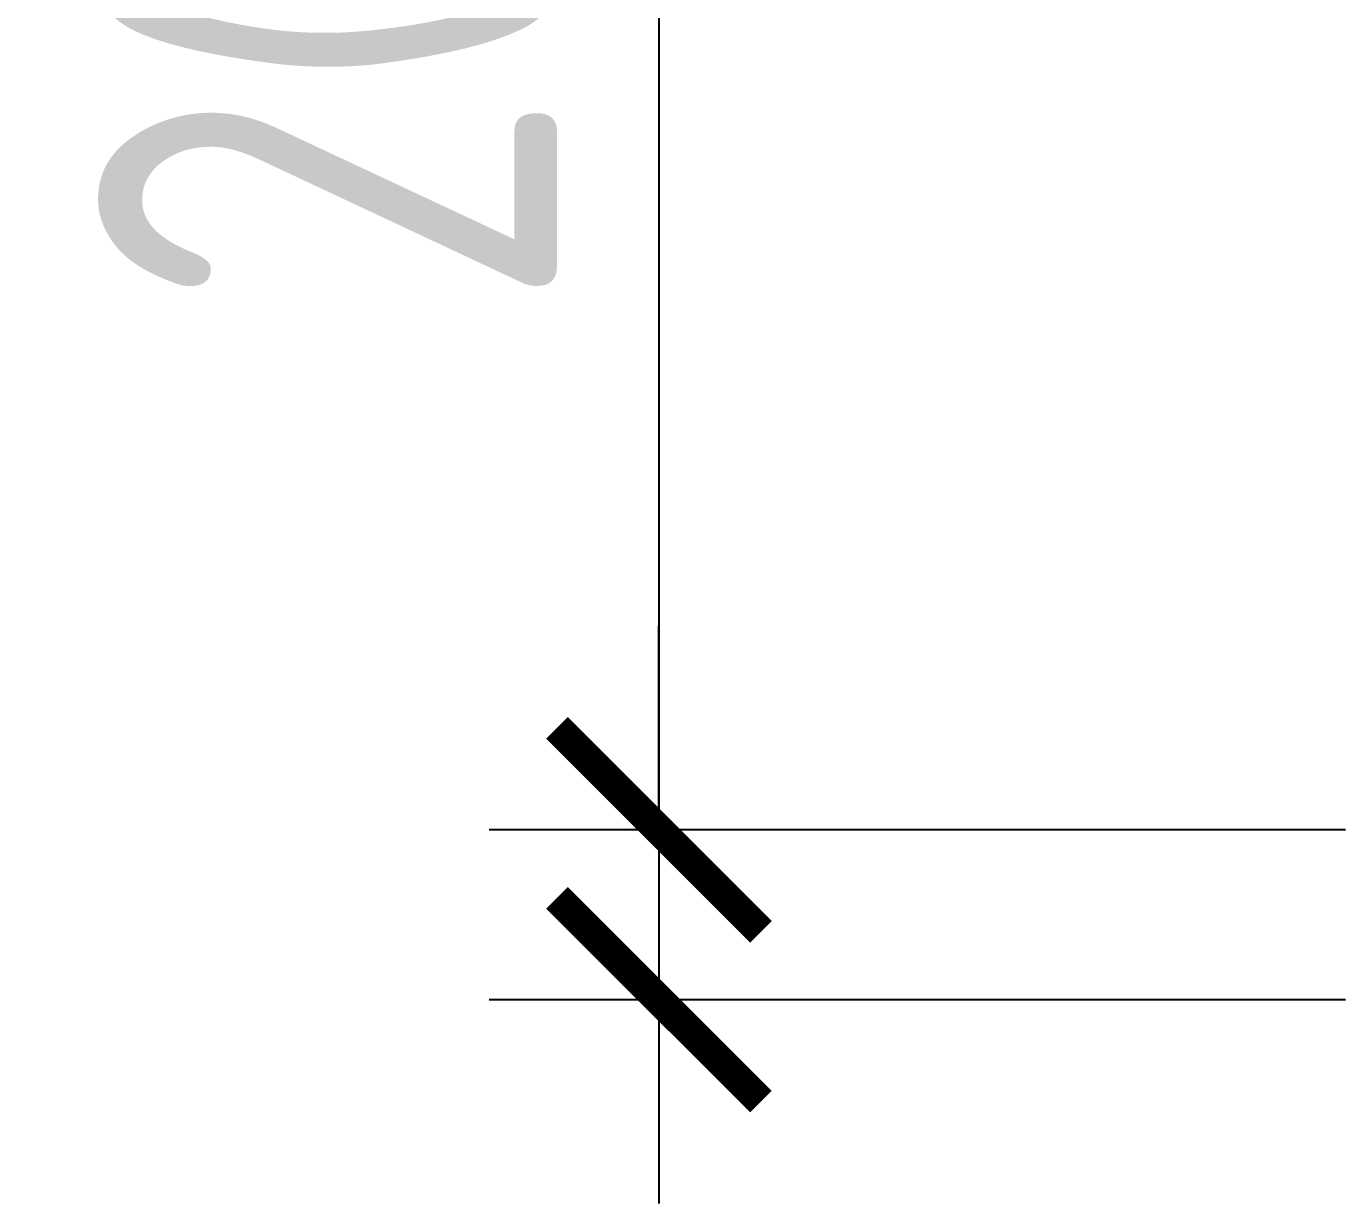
# Model space of a CAD drawing. Header units: millimetres. Extents: x -477324 to 554022, y -132142 to 283081.
# Drawn here: x -470139 to -469363, y 78317 to 79010 of the extents above; entities that cross this region are included whole.
import ezdxf

# ---------------------------------------------------------------- set-up
doc = ezdxf.new("R2010")
doc.units = ezdxf.units.MM
doc.layers.add('АР_Керамогранит', color=7, linetype='Continuous')
doc.styles.add('ISOCPEUR', font='isocpeur.ttf', dxfattribs={"width": 0.7})
doc.dimstyles.new('R_100', dxfattribs={"dimtxt": 270, "dimasz": 120, "dimexe": 100, "dimexo": 0, "dimgap": 60, "dimtad": 1, "dimdec": 0, "dimrnd": 5, "dimzin": 0, "dimdsep": 46, "dimtxsty": 'ISOCPEUR', "dimblk": 'ARCHTICK', "dimcen": 0, "dimdle": 100, "dimclrd": 256, "dimclre": 256, "dimclrt": 256, "dimadec": 0, "dimazin": 0, "dimtfac": 2, "dimtdec": 0, "dimtofl": 0, "dimtmove": 1, "dimatfit": 3, "dimfxl": 1, "dimtvp": 3, "dimtolj": 1, "dimtzin": 0, "dimarcsym": 0})

# ---------------------------------------------------------------- blocks, each defined once
blk = doc.blocks.new('_ArchTick')
at = {"color": 0, "linetype": 'ByBlock', "const_width": 0.15}
blk.add_lwpolyline([(-0.5, -0.5), (0.5, 0.5)], dxfattribs=at)
blk = doc.blocks.new('*D70')
at = {"layer": 'АР_Керамогранит', "lineweight": -2, "transparency": 16777216}
for p, q in [((-469766.48, 79146.27), (-469766.48, 78537.2)), ((-469766.48, 78537.2), (-469766.48, 78657.2)), ((-469362.53, 78537.2), (-469866.48, 78537.2)), ((-469766.48, 78537.2), (-469766.48, 78437.2)), ((-469362.53, 78437.2), (-469866.48, 78437.2)), ((-469766.48, 78437.2), (-469766.48, 78317.2))]:
    blk.add_line(p, q, dxfattribs=at)
at = {"layer": 'АР_Керамогранит', "lineweight": -2, "transparency": 16777216, "xscale": 120, "yscale": 120, "zscale": 120}
for p, rotation in [((-469766.48, 78537.2), 270), ((-469766.48, 78437.2), 90)]:
    blk.add_blockref('_ArchTick', p, dxfattribs=dict(at, rotation=rotation))
at = {"layer": 'АР_Керамогранит', "lineweight": 15, "transparency": 16777216, "insert": (-469961.48, 78972.87), "char_height": 270, "attachment_point": 5, "rotation": 90, "style": 'ISOCPEUR'}
blk.add_mtext('\\A1;20', dxfattribs=at)

msp = doc.modelspace()

# ---------------------------------------------------------------- dimensions: what is measured, and where the dimension line sits
at = {"layer": 'АР_Керамогранит', "color": 18, "lineweight": 15, "true_color": 0x000000}
dim = msp.add_linear_dim(base=(-469766.48, 78437.2), p1=(-469362.53, 78537.2), p2=(-469362.53, 78437.2), angle=90, text='20', dimstyle='R_100', override={"dimpost": '\\X'}, dxfattribs=at)
dim.commit()
dim.dimension.update_dxf_attribs({"geometry": '*D70', "text_midpoint": (-469720.35, 78972.87), "dimtype": 160})

doc.saveas('drawing.dxf')
